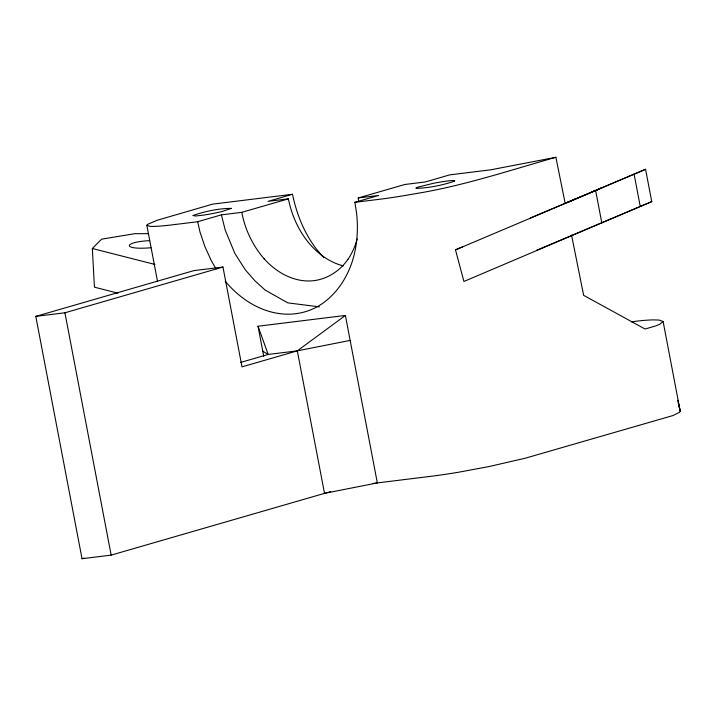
<?xml version="1.0" encoding="UTF-8"?>
<svg xmlns="http://www.w3.org/2000/svg" width="716" height="716" viewBox="0 0 716 716"><rect width="100%" height="100%" fill="white"/><g stroke="black" fill="none" stroke-linecap="round" stroke-linejoin="round"><path stroke-width="1.07" d="M157.538 281.442L146.852 225.406L147.272 224.502L156.983 220.331L212.67 204.123L292.513 194.269C297.283 217.557 307.227 240.361 323.811 257.688M631.718 321.967L633.875 321.502A68.852 5.406 -10.8 0 1 654.415 319.918L659.042 320.061L663.097 321.448L659.946 324.151L655.874 325.887L645.035 329.02L583.647 295.332L571.538 235.072M348.11 259.094C339.268 272.107 324.545 280.949 308.623 280.994A76.397 58.345 73.9 0 1 264.159 258.816M117.889 293.148L94.44 287.179L92.337 248.506L101.591 239.18L134.912 233.658L148.06 233.693M330.694 491.579L111.159 555.124L82.027 558.713L35.8 316.374L193.839 270.63L222.962 267.041L242.008 366.861L297.319 350.858L345.389 315.443L377.341 482.915L324.509 493.369L297.319 350.858L268.196 354.447L240.54 362.457M584.524 195.2L645.572 169.298L651.739 201.626L463.923 281.469L455.483 249.866L462.67 246.805M536.651 250.269L651.739 201.626M596.92 189.946L601.941 187.789L592.973 191.557M530.475 217.95L645.572 169.298M575.7 198.932L566.741 202.7L584.149 195.289M455.483 249.866L595.64 190.563L601.807 222.882M146.852 225.406L150.351 226.372A72.62 5.701 -10.8 0 0 173.093 224.752L197.679 221.718L221.387 214.854L241.775 212.339L288.405 198.842L288.494 199.469C292.218 217.422 300.371 234.615 313.223 247.825A76.191 58.184 73.9 0 0 343.25 265.86M292.513 194.269L268.017 201.357L288.405 198.842M358.644 201.16L358.224 197.974L404.853 184.477L425.241 181.962L449.738 174.874L490.791 169.808L555.893 157.287L565.148 203.299M225.263 281.29A103.274 78.876 73.9 0 0 256.346 306.358A103.113 78.742 73.9 0 0 317.671 306.529C334.828 296.585 346.598 279.401 352.496 260.731A102.871 78.563 73.9 0 0 356.55 212.894L354.894 202.324L378.612 195.459L358.224 197.974M555.893 157.287C509.515 170.408 463.61 185.811 415.906 193.606A72.62 5.701 -10.8 0 1 378.871 199.361L354.894 202.324M35.8 316.374L64.923 312.785L222.962 267.041M82.027 558.713L84.175 558.095M297.319 350.858L350.151 340.404M263.757 356.335L258.02 326.228L345.389 315.443M373.027 483.452L431.694 476.212A72.531 5.692 -10.8 0 0 458.723 472.202L488.983 466.563L524.971 458.294L672.977 415.549L679.448 412.327L680.2 411.109L663.097 321.448M149.617 240.657C123.116 241.91 121.657 250.251 150.942 247.754M319.399 306.851L287.841 302.877L265.144 290.07L254.86 280.753L245.445 269.995L234.848 253.428L225.254 230.176L221.387 214.854M92.337 248.506L154.907 264.437M262.772 351.18L268.196 354.447L258.02 326.228M264.15 258.825C252.73 245.66 245.015 229.442 241.775 212.339M677.685 400.271L680.2 411.109L678.508 403.636M197.679 221.718L200.032 232.208L204.901 246.572L211.131 260.293A103.274 78.876 73.9 0 0 216.143 268.849M634.107 174.221L640.265 206.539M64.923 312.785L111.159 555.124M357.203 238.884A76.397 58.345 73.9 0 1 348.101 259.111M231.474 208.383L221.28 211.712A19.592 1.539 -10.8 0 1 202.601 215.23L195.558 216.008L192.864 215.525C205.152 211.372 218.541 208.356 231.474 208.383M454.239 181.282C442.005 185.328 429.072 187.923 416.193 188.389A19.064 1.495 -10.8 0 1 417.795 187.18L432.903 183.421A19.26 1.513 -10.8 0 1 447.921 180.942A19.359 1.522 -10.8 0 1 454.23 181.282"/></g></svg>
